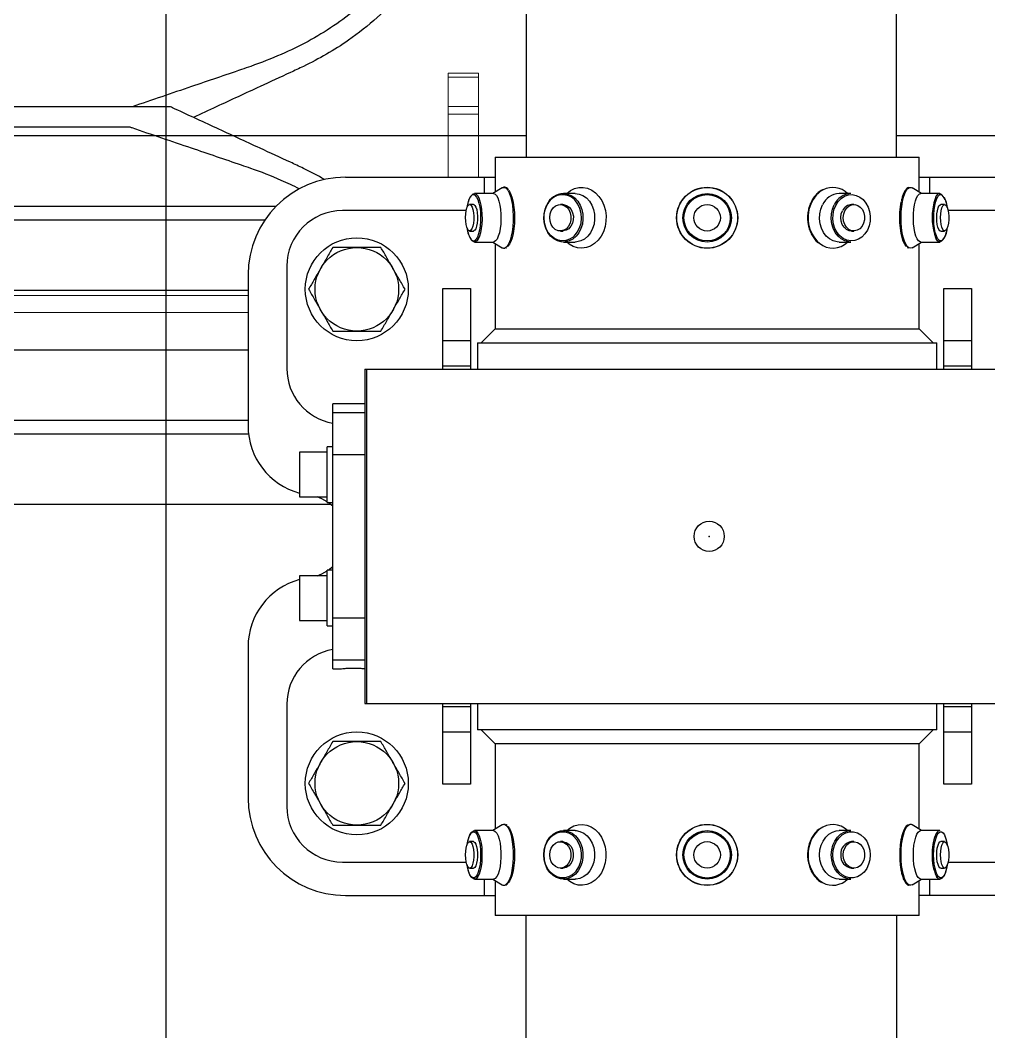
# Model space of a CAD drawing. Header units: feet. Extents: x -21 to 5170, y -254 to 1413.
# Drawn here: x 484.84 to 500.77, y 68.92 to 85.56 of the extents above; entities that cross this region are included whole.
import ezdxf
from ezdxf.lldxf.tags import DXFTag

# ---------------------------------------------------------------- set-up
doc = ezdxf.new("R2010")
doc.units = ezdxf.units.FT
doc.header["$MEASUREMENT"] = 0
for name, color, linetype in [('DC FEEEDERS', 1, 'Continuous'), ('E-ARRY-TABL', 9, 'Continuous'), ('PV-AG-DC1', 142, 'DC1'), ('WIRE MANAGEMENT', 4, 'Continuous')]:
    doc.layers.add(name, color=color, linetype=linetype)
doc.layers.add('G-NPLT', color=67, linetype='Continuous', plot=False)
doc.styles.add('NEI-A', font='arial.ttf')
tags = doc.linetypes.add('DC1', pattern='A,0.176989,-0.035266,["DC1",NEI-A,S=0.1,R=0,X=0,Y=-0.05],-0.314734,0.176989', length=0.703978).pattern_tags.tags
tags[6] = DXFTag(74, 10)

msp = doc.modelspace()

# ---------------------------------------------------------------- linework, layer by layer
at = {"layer": 'DC FEEEDERS'}
for points in [[(455.88117, 83.65906), (493.16231, 83.65906)], [(499.25065, 83.65906), (733.16231, 83.65906)], [(455.88117, 82.49906), (489.05095, 82.49906)], [(455.88117, 82.27712), (488.86811, 82.27712)], [(455.88117, 81.11712), (488.58895, 81.11712)], [(455.88117, 80.13972), (488.58895, 80.13972)], [(455.88117, 78.97972), (488.58895, 78.97972)], [(455.88117, 78.75778), (488.59628, 78.75778)], [(455.88117, 77.59778), (489.94141, 77.59778)]]:
    msp.add_lwpolyline(points, dxfattribs=at)
at = {"layer": 'E-ARRY-TABL'}
for p, q in [((493.16231, 101.61622), (493.16231, 83.3041)), ((499.25065, 83.3041), (499.25065, 101.61622)), ((492.65074, 83.3041), (492.65074, 82.72979)), ((492.65074, 83.3041), (499.62716, 83.3041)), ((499.62716, 82.72979), (499.62716, 83.3041)), ((490.19114, 82.97565), (492.65074, 82.97565)), ((492.47999, 82.70727), (492.47999, 82.97565)), ((499.62716, 82.97565), (502.08676, 82.97565)), ((499.79791, 82.97565), (499.79791, 82.70727)), ((492.62463, 82.70727), (492.31348, 82.70727)), ((492.7675, 82.79999), (492.61328, 82.70727)), ((493.96698, 82.70727), (493.77468, 82.70727)), ((498.50322, 82.70727), (498.31092, 82.70727)), ((499.66462, 82.70727), (499.5104, 82.79999)), ((499.96442, 82.70727), (499.65327, 82.70727)), ((492.19067, 82.4766), (492.19681, 82.51205)), ((492.2962, 82.52588), (492.23327, 82.52588)), ((493.764, 82.52588), (493.72511, 82.52588)), ((497.85285, 82.57567), (497.84863, 82.56652)), ((498.55279, 82.52588), (498.5139, 82.52588)), ((500.04463, 82.52588), (499.9817, 82.52588)), ((500.08723, 82.4766), (500.08109, 82.51205)), ((492.17681, 82.42633), (490.14216, 82.42633)), ((502.13574, 82.42633), (500.10109, 82.42633)), ((492.23327, 82.09102), (492.2962, 82.09102)), ((493.72511, 82.09102), (493.764, 82.09102)), ((498.5139, 82.09102), (498.55279, 82.09102)), ((499.9817, 82.09102), (500.04463, 82.09102)), ((492.31348, 81.90963), (492.62463, 81.90963)), ((492.61328, 81.90963), (492.7675, 81.81691)), ((492.65074, 81.88711), (492.65074, 80.48195)), ((493.77468, 81.90963), (493.96698, 81.90963)), ((498.31092, 81.90963), (498.50322, 81.90963)), ((499.5104, 81.81691), (499.66462, 81.90963)), ((499.62716, 80.48195), (499.62716, 81.88711)), ((499.65327, 81.90963), (499.96442, 81.90963)), ((489.22662, 81.51079), (489.22662, 79.83243)), ((488.58895, 81.37345), (488.58895, 78.88713)), ((491.79013, 79.81704), (491.79013, 81.14476)), ((491.79013, 81.14476), (492.2479, 81.14476)), ((492.2479, 81.14476), (492.2479, 79.81704)), ((500.03, 79.81704), (500.03, 81.14476)), ((500.03, 81.14476), (500.48777, 81.14476)), ((500.48777, 81.14476), (500.48777, 79.81704)), ((492.65074, 80.48195), (492.42186, 80.25306)), ((492.65074, 80.48195), (499.62716, 80.48195)), ((499.85604, 80.25306), (499.62716, 80.48195)), ((492.2479, 80.28443), (491.79013, 80.28443)), ((492.36235, 80.25306), (492.36235, 79.81704)), ((492.36235, 80.25306), (499.91555, 80.25306)), ((499.91555, 79.81704), (499.91555, 80.25306)), ((500.48777, 80.28443), (500.03, 80.28443)), ((491.79013, 79.87225), (492.2479, 79.87225)), ((500.03, 79.87225), (500.48777, 79.87225)), ((490.50838, 79.81704), (490.50838, 74.3238)), ((490.50838, 79.81704), (501.76952, 79.81704)), ((490.54214, 74.3238), (490.54214, 79.81704)), ((490.50838, 79.2494), (489.98194, 79.2494)), ((489.98194, 74.89143), (489.98194, 79.2494)), ((489.98194, 79.10875), (490.50838, 79.10875)), ((489.98194, 78.54386), (489.89039, 78.54386)), ((489.89039, 77.62832), (489.89039, 78.54386)), ((489.89039, 78.45231), (489.43262, 78.45231)), ((489.43262, 78.45231), (489.43262, 77.71987)), ((490.50838, 78.41173), (489.98194, 78.41173)), ((489.43262, 77.71987), (489.89039, 77.71987)), ((489.89039, 77.62832), (489.98194, 77.62832)), ((489.89039, 76.42096), (489.43262, 76.42096)), ((489.43262, 76.42096), (489.43262, 75.68852)), ((489.98194, 76.51251), (489.89039, 76.51251)), ((489.89039, 75.59697), (489.89039, 76.51251)), ((489.43262, 75.68852), (489.89039, 75.68852)), ((489.98194, 75.7291), (490.50838, 75.7291)), ((489.89039, 75.59697), (489.98194, 75.59697)), ((488.58895, 75.2537), (488.58895, 72.76738)), ((490.50838, 75.03208), (489.98194, 75.03208)), ((489.98194, 74.89143), (490.09639, 74.89143)), ((489.22662, 74.3084), (489.22662, 72.63005)), ((490.50838, 74.3238), (501.76952, 74.3238)), ((491.79013, 72.99607), (491.79013, 74.3238)), ((492.2479, 74.26858), (491.79013, 74.26858)), ((492.2479, 74.3238), (492.2479, 72.99607)), ((492.36235, 74.3238), (492.36235, 73.88777)), ((499.91555, 73.88777), (499.91555, 74.3238)), ((500.03, 72.99607), (500.03, 74.3238)), ((500.48777, 74.26858), (500.03, 74.26858)), ((500.48777, 74.3238), (500.48777, 72.99607)), ((491.79013, 73.8564), (492.2479, 73.8564)), ((499.91555, 73.88777), (492.36235, 73.88777)), ((492.42186, 73.88777), (492.65074, 73.65888)), ((499.62716, 73.65888), (499.85604, 73.88777)), ((500.03, 73.8564), (500.48777, 73.8564)), ((492.65074, 73.65888), (492.65074, 72.25372)), ((499.62716, 73.65888), (492.65074, 73.65888)), ((499.62716, 72.25372), (499.62716, 73.65888)), ((492.2479, 72.99607), (491.79013, 72.99607)), ((500.48777, 72.99607), (500.03, 72.99607)), ((492.62463, 72.2312), (492.31348, 72.2312)), ((492.7675, 72.32392), (492.61328, 72.2312)), ((493.96698, 72.2312), (493.77468, 72.2312)), ((498.50322, 72.2312), (498.31092, 72.2312)), ((499.66462, 72.2312), (499.5104, 72.32392)), ((499.96442, 72.2312), (499.65327, 72.2312)), ((492.2962, 72.04981), (492.23327, 72.04981)), ((493.764, 72.04981), (493.72511, 72.04981)), ((498.55279, 72.04981), (498.5139, 72.04981)), ((500.04463, 72.04981), (499.9817, 72.04981)), ((490.14216, 71.71451), (492.17681, 71.71451)), ((500.10109, 71.71451), (502.13574, 71.71451)), ((492.23327, 71.61495), (492.2962, 71.61495)), ((493.72511, 71.61495), (493.764, 71.61495)), ((498.5139, 71.61495), (498.55279, 71.61495)), ((499.9817, 71.61495), (500.04463, 71.61495)), ((492.31348, 71.43356), (492.62463, 71.43356)), ((492.47999, 71.16518), (492.47999, 71.43356)), ((492.61328, 71.43356), (492.7675, 71.34084)), ((492.65074, 71.41104), (492.65074, 70.83673)), ((493.77468, 71.43356), (493.96698, 71.43356)), ((498.31092, 71.43356), (498.50322, 71.43356)), ((499.5104, 71.34084), (499.66462, 71.43356)), ((499.62716, 70.83673), (499.62716, 71.41104)), ((499.65327, 71.43356), (499.96442, 71.43356)), ((499.79791, 71.43356), (499.79791, 71.16518)), ((490.19114, 71.16518), (492.65074, 71.16518)), ((502.08676, 71.16518), (499.62716, 71.16518)), ((499.62716, 70.83673), (492.65074, 70.83673)), ((493.16231, 56.42221), (493.16231, 70.83673)), ((499.25065, 70.83673), (499.25065, 56.42221))]:
    msp.add_line(p, q, dxfattribs=at)
for points in [[(492.19681, 82.51205), (492.21206, 82.57447), (492.23099, 82.62526), (492.25277, 82.66221), (492.27645, 82.6837), (492.30099, 82.68878), (492.32293, 82.67914)], [(492.2514, 82.65298), (492.26567, 82.67604), (492.28951, 82.69966), (492.31434, 82.70726), (492.33913, 82.69853), (492.36287, 82.67384), (492.38459, 82.63419), (492.40339, 82.5812), (492.41852, 82.51704), (492.42934, 82.44435), (492.43543, 82.36609), (492.43651, 82.28547), (492.43257, 82.20579), (492.42374, 82.13032), (492.41041, 82.06213), (492.3931, 82.00404), (492.37253, 81.9584), (492.34955, 81.9271), (492.32509, 81.91141), (492.30015, 81.91197), (492.27576, 81.92876), (492.26571, 81.94081)], [(492.32293, 82.67914), (492.32532, 82.67725), (492.34838, 82.64959), (492.36916, 82.60703), (492.38675, 82.55142), (492.40038, 82.48518), (492.40946, 82.41123), (492.41359, 82.33278), (492.41258, 82.25327), (492.4065, 82.17617), (492.39559, 82.10485), (492.38033, 82.04243), (492.3614, 81.99164), (492.33962, 81.95469), (492.31952, 81.93536)], [(492.62463, 82.70727), (492.62549, 82.70726), (492.65028, 82.69853), (492.67402, 82.67384), (492.69574, 82.63419), (492.71454, 82.5812), (492.72967, 82.51704), (492.7405, 82.44435), (492.74658, 82.36609), (492.74767, 82.28547), (492.74372, 82.20579), (492.7349, 82.13032), (492.72156, 82.06213), (492.70425, 82.00404), (492.68369, 81.9584), (492.6607, 81.9271), (492.63624, 81.91141), (492.62463, 81.90963)], [(492.7675, 82.79999), (492.77894, 82.80544), (492.80663, 82.80715), (492.83397, 82.79283), (492.86009, 82.76294), (492.88413, 82.71845), (492.90533, 82.66078), (492.92301, 82.59178), (492.9366, 82.51368), (492.94566, 82.42898), (492.9499, 82.3404), (492.94918, 82.2508), (492.94354, 82.16306), (492.93314, 82.07998), (492.91832, 82.00425), (492.89957, 81.9383), (492.87748, 81.88424), (492.85276, 81.84382), (492.8262, 81.81833), (492.813, 81.81164)], [(492.87757, 82.75723), (492.88948, 82.73964), (492.91281, 82.69185), (492.93302, 82.63101), (492.94944, 82.55919), (492.9615, 82.47883), (492.96878, 82.39266), (492.97106, 82.30363), (492.96824, 82.21476), (492.96042, 82.12908), (492.94787, 82.04951), (492.93101, 81.97876), (492.91043, 81.91923), (492.88681, 81.87296), (492.86097, 81.84152), (492.84237, 81.82909)], [(493.77468, 82.70727), (493.77693, 82.70726), (493.84183, 82.69853), (493.90398, 82.67384), (493.96084, 82.63419), (494.01008, 82.5812), (494.04968, 82.51704), (494.07802, 82.44435), (494.09394, 82.36609), (494.09679, 82.28547), (494.08646, 82.20579), (494.06336, 82.13032), (494.02844, 82.06213), (493.98313, 82.00404), (493.92929, 81.9584), (493.86912, 81.9271), (493.80508, 81.91141), (493.77468, 81.90963)], [(493.82733, 82.70587), (493.82878, 82.70724), (493.89031, 82.75467), (493.9577, 82.78776), (494.02879, 82.80544), (494.10129, 82.80715), (494.17287, 82.79283), (494.24123, 82.76294), (494.30417, 82.71845), (494.35968, 82.66078), (494.40597, 82.59178), (494.44154, 82.51368), (494.46526, 82.42898), (494.47636, 82.3404), (494.47449, 82.2508), (494.45971, 82.16306), (494.43248, 82.07998), (494.3937, 82.00425), (494.3446, 81.9383), (494.28676, 81.88424), (494.22204, 81.84382), (494.15252, 81.81833), (494.08044, 81.80859), (494.00811, 81.81492), (493.93785, 81.83711), (493.87193, 81.87446), (493.82796, 81.91044)], [(493.96698, 82.70727), (493.96923, 82.70726), (494.03413, 82.69853), (494.09629, 82.67384), (494.15315, 82.63419), (494.20238, 82.5812), (494.24198, 82.51704), (494.27032, 82.44435), (494.28624, 82.36609), (494.2891, 82.28547), (494.27876, 82.20579), (494.25566, 82.13032), (494.22074, 82.06213), (494.17543, 82.00404), (494.12159, 81.9584), (494.06142, 81.9271), (493.99738, 81.91141), (493.96698, 81.90963)], [(498.2537, 82.51205), (498.29363, 82.57447), (498.34319, 82.62526), (498.40021, 82.66221), (498.4622, 82.6837), (498.52645, 82.68878), (498.59015, 82.67725), (498.65052, 82.64959), (498.70491, 82.60703), (498.75096, 82.55142), (498.78665, 82.48518), (498.81042, 82.41123), (498.82122, 82.33278), (498.8186, 82.25327), (498.80266, 82.17617), (498.7741, 82.10485), (498.73417, 82.04243), (498.68461, 81.99164), (498.62759, 81.95469), (498.5656, 81.9332), (498.50135, 81.92812), (498.43765, 81.93965), (498.37728, 81.96731), (498.32289, 82.00987), (498.27684, 82.06548), (498.24115, 82.13172), (498.21739, 82.20567), (498.20658, 82.28412), (498.2092, 82.36363), (498.22514, 82.44073), (498.2537, 82.51205)], [(499.35164, 82.57586), (499.3685, 82.64699), (499.389, 82.70724), (499.4125, 82.75467), (499.43824, 82.78776), (499.4654, 82.80544), (499.46656, 82.80584)], [(499.46656, 82.80584), (499.49309, 82.80715), (499.5104, 82.79999)], [(499.54914, 82.52177), (499.56454, 82.58523), (499.58357, 82.63737), (499.60546, 82.67604), (499.62931, 82.69966), (499.65327, 82.70727)], [(499.88231, 82.51205), (499.89757, 82.57447), (499.9165, 82.62526), (499.93828, 82.66221), (499.96195, 82.6837), (499.98649, 82.68878), (500.00456, 82.68184)], [(499.90235, 82.65298), (499.91661, 82.67604), (499.94046, 82.69966), (499.96528, 82.70726), (499.99007, 82.69853), (500.01219, 82.67609)], [(492.1765, 82.42475), (492.1883, 82.47), (492.20343, 82.50327), (492.22078, 82.5221), (492.23906, 82.52507), (492.2569, 82.51198), (492.273, 82.4838), (492.28614, 82.44261), (492.29537, 82.39147), (492.29999, 82.33418), (492.29966, 82.27497), (492.2944, 82.21825), (492.28462, 82.16822), (492.27102, 82.12859), (492.25462, 82.1023), (492.23665, 82.09129), (492.21842, 82.0964), (492.20129, 82.11723), (492.18653, 82.15224), (492.17524, 82.19884), (492.16825, 82.25356), (492.16609, 82.31236), (492.16891, 82.37087), (492.1765, 82.42475)], [(492.2962, 82.52588), (492.30199, 82.52507), (492.31984, 82.51198), (492.33593, 82.4838), (492.34907, 82.44261), (492.3583, 82.39147), (492.36292, 82.33418), (492.36259, 82.27497), (492.35733, 82.21825), (492.34755, 82.16822), (492.33395, 82.12859), (492.31756, 82.1023), (492.29958, 82.09129), (492.2962, 82.09102)], [(493.77468, 81.90963), (493.7398, 81.91197), (493.67594, 81.92876), (493.61613, 81.9611), (493.56281, 82.00766), (493.51816, 82.06654), (493.48402, 82.13532), (493.46177, 82.21118), (493.45233, 82.29103), (493.4561, 82.37159), (493.4729, 82.44957), (493.50206, 82.52177)], [(493.95003, 82.0051), (493.93471, 81.99164), (493.87769, 81.95469), (493.8157, 81.9332), (493.75145, 81.92812), (493.68775, 81.93965), (493.62738, 81.96731), (493.57299, 82.00987), (493.52694, 82.06548), (493.49125, 82.13172), (493.46748, 82.20567), (493.45668, 82.28412), (493.4593, 82.36363), (493.47524, 82.44073), (493.5038, 82.51205)], [(493.57648, 82.42475), (493.60737, 82.47), (493.647, 82.50327), (493.69242, 82.5221), (493.74027, 82.52507), (493.78699, 82.51198), (493.82912, 82.4838), (493.86353, 82.44261), (493.88768, 82.39147), (493.89978, 82.33418), (493.89891, 82.27497), (493.88516, 82.21825), (493.85954, 82.16822), (493.82394, 82.12859), (493.78102, 82.1023), (493.73395, 82.09129), (493.68622, 82.0964), (493.64138, 82.11723), (493.60275, 82.15224), (493.57319, 82.19884), (493.5549, 82.25356), (493.54923, 82.31236), (493.5566, 82.37087), (493.57648, 82.42475)], [(493.764, 82.52588), (493.77916, 82.52507), (493.82588, 82.51198), (493.86801, 82.4838), (493.90243, 82.44261), (493.92658, 82.39147), (493.93867, 82.33418), (493.93781, 82.27497), (493.92405, 82.21825), (493.89843, 82.16822), (493.86284, 82.12859), (493.81991, 82.1023), (493.77284, 82.09129), (493.764, 82.09102)], [(498.31092, 81.90963), (498.27604, 81.91197), (498.21218, 81.92876), (498.15237, 81.9611), (498.09905, 82.00766), (498.0544, 82.06654), (498.02026, 82.13532), (497.99801, 82.21118), (497.98858, 82.29103), (497.99234, 82.37159), (498.00914, 82.44957), (498.0383, 82.52177)], [(498.50322, 81.90963), (498.46834, 81.91197), (498.40449, 81.92876), (498.34467, 81.9611), (498.29135, 82.00766), (498.2467, 82.06654), (498.21256, 82.13532), (498.19031, 82.21118), (498.18088, 82.29103), (498.18464, 82.37159), (498.20145, 82.44957), (498.2306, 82.52177)], [(498.40417, 82.42475), (498.43506, 82.47), (498.47469, 82.50327), (498.52011, 82.5221), (498.56796, 82.52507), (498.61468, 82.51198), (498.65681, 82.4838), (498.69122, 82.44261), (498.71537, 82.39147), (498.72747, 82.33418), (498.7266, 82.27497), (498.71285, 82.21825), (498.68723, 82.16822), (498.65163, 82.12859), (498.60871, 82.1023), (498.56164, 82.09129), (498.51391, 82.0964), (498.46907, 82.11723), (498.43044, 82.15224), (498.40088, 82.19884), (498.38259, 82.25356), (498.37692, 82.31236), (498.38429, 82.37087), (498.40417, 82.42475)], [(499.42318, 81.83645), (499.41406, 81.84416), (499.38842, 81.87726), (499.36509, 81.92505), (499.34488, 81.98589), (499.32846, 82.05771), (499.3164, 82.13807), (499.30911, 82.22424), (499.30684, 82.31327), (499.30966, 82.40214), (499.31748, 82.48782), (499.33003, 82.56739)], [(499.45846, 81.81443), (499.4575, 81.81492), (499.43066, 81.83711), (499.40548, 81.87446), (499.38277, 81.92575), (499.36325, 81.98934), (499.34755, 82.06318), (499.33618, 82.14491), (499.32951, 82.2319), (499.32774, 82.32135), (499.33093, 82.41038), (499.33899, 82.49614), (499.35164, 82.57586)], [(499.65327, 81.90963), (499.63995, 81.91197), (499.61556, 81.92876), (499.59271, 81.9611), (499.57234, 82.00766), (499.55529, 82.06654), (499.54225, 82.13532), (499.53375, 82.21118), (499.53015, 82.29103), (499.53158, 82.37159), (499.538, 82.44957), (499.54914, 82.52177)], [(499.96505, 81.93163), (499.95258, 81.93965), (499.92952, 81.96731), (499.90874, 82.00987), (499.89115, 82.06548), (499.87752, 82.13172), (499.86844, 82.20567), (499.86431, 82.28412), (499.86532, 82.36363), (499.8714, 82.44073), (499.88231, 82.51205)], [(499.92493, 82.42475), (499.93673, 82.47), (499.95187, 82.50327), (499.96922, 82.5221), (499.9817, 82.52588)], [(499.98786, 82.42475), (499.99966, 82.47), (500.0148, 82.50327), (500.03215, 82.5221), (500.05042, 82.52507), (500.06827, 82.51198), (500.08436, 82.4838), (500.09751, 82.44261), (500.10673, 82.39147), (500.11135, 82.33418), (500.11102, 82.27497), (500.10577, 82.21825), (500.09598, 82.16822), (500.08239, 82.12859), (500.06599, 82.1023), (500.04801, 82.09129), (500.02978, 82.0964), (500.01265, 82.11723), (499.9979, 82.15224), (499.98661, 82.19884), (499.97962, 82.25356), (499.97745, 82.31236), (499.98027, 82.37087), (499.98786, 82.42475)], [(498.5139, 82.09102), (498.47502, 82.0964), (498.43018, 82.11723), (498.39154, 82.15224), (498.36198, 82.19884), (498.34369, 82.25356), (498.33802, 82.31236), (498.3454, 82.37087), (498.36527, 82.42475)], [(499.9817, 82.09102), (499.96685, 82.0964), (499.94972, 82.11723), (499.93496, 82.15224), (499.92367, 82.19884), (499.91669, 82.25356), (499.91452, 82.31236), (499.91734, 82.37087), (499.92493, 82.42475)], [(500.01219, 81.94081), (500.00049, 81.9271), (499.97603, 81.91141), (499.9511, 81.91197), (499.92671, 81.92876), (499.90386, 81.9611), (499.89919, 81.97008)], [(499.99827, 81.93159), (499.97691, 81.92812), (499.96505, 81.93163)], [(499.5104, 81.81691), (499.48513, 81.80859), (499.45846, 81.81443)], [(489.89039, 77.63837), (489.80102, 77.68974), (489.72742, 77.71987)], [(489.98194, 77.56391), (489.98139, 77.56444), (489.90478, 77.62832)], [(489.90478, 76.51251), (489.98139, 76.57639), (489.98194, 76.57693)], [(489.72742, 76.42096), (489.80102, 76.45109), (489.89039, 76.50246)], [(492.19067, 72.00053), (492.20104, 72.05612), (492.21749, 72.11526), (492.23739, 72.16203), (492.25985, 72.1944), (492.2839, 72.21095), (492.30849, 72.21095), (492.31485, 72.20822)], [(492.24227, 72.1579), (492.24829, 72.17084), (492.27068, 72.20637), (492.29482, 72.2266), (492.31972, 72.23069), (492.34437, 72.21847), (492.36775, 72.19044), (492.38891, 72.14776), (492.40699, 72.09216), (492.42123, 72.02593), (492.43107, 71.95177), (492.43609, 71.87273), (492.43609, 71.79203), (492.43107, 71.71299), (492.42123, 71.63883), (492.40699, 71.5726), (492.38891, 71.51701), (492.36775, 71.47432), (492.34437, 71.44629), (492.31972, 71.43408), (492.29482, 71.43816), (492.27068, 71.45839), (492.25774, 71.47668)], [(492.31485, 72.20822), (492.33255, 72.1944), (492.35501, 72.16203), (492.37491, 72.11526), (492.39136, 72.05612), (492.40366, 71.98721), (492.41126, 71.91152), (492.41383, 71.83238), (492.41126, 71.75324), (492.40366, 71.67756), (492.39136, 71.60864), (492.37491, 71.5495), (492.35501, 71.50273), (492.33255, 71.47036), (492.31152, 71.45497)], [(492.62463, 72.2312), (492.63087, 72.23069), (492.65552, 72.21847), (492.6789, 72.19044), (492.70007, 72.14776), (492.71814, 72.09216), (492.73239, 72.02593), (492.74222, 71.95177), (492.74724, 71.87273), (492.74724, 71.79203), (492.74222, 71.71299), (492.73239, 71.63883), (492.71814, 71.5726), (492.70007, 71.51701), (492.6789, 71.47432), (492.65552, 71.44629), (492.63087, 71.43408), (492.62463, 71.43356)], [(492.81273, 72.32929), (492.8301, 72.31979), (492.85644, 72.2921), (492.88083, 72.24962), (492.90249, 72.19374), (492.92071, 72.12624), (492.93491, 72.0493), (492.94465, 71.96539), (492.94959, 71.8772), (492.94959, 71.78757), (492.94465, 71.69938), (492.93491, 71.61546), (492.92071, 71.53852), (492.90249, 71.47102), (492.88083, 71.41514), (492.85644, 71.37267), (492.8301, 71.34497), (492.81532, 71.33647)], [(492.85808, 72.30177), (492.86241, 72.29801), (492.88815, 72.26574), (492.91162, 72.21871), (492.93202, 72.15853), (492.94866, 72.08723), (492.96096, 72.00726), (492.96852, 71.92134), (492.97107, 71.83238), (492.96852, 71.74343), (492.96096, 71.6575), (492.94866, 71.57753), (492.93202, 71.50624), (492.91162, 71.44605), (492.88815, 71.39902), (492.86795, 71.37223)], [(493.45203, 71.83238), (493.45863, 71.91266), (493.47818, 71.98966), (493.50986, 72.06021), (493.55238, 72.12144), (493.60401, 72.17084), (493.66262, 72.20637), (493.72582, 72.2266), (493.77468, 72.2312)], [(493.45605, 71.83238), (493.46278, 71.91152), (493.48267, 71.98721), (493.51486, 72.05612), (493.55794, 72.11526), (493.61002, 72.16203), (493.66884, 72.1944), (493.73181, 72.21095), (493.79619, 72.21095), (493.85916, 72.1944), (493.91798, 72.16203), (493.94365, 72.14155)], [(493.77468, 72.2312), (493.79102, 72.23069), (493.85555, 72.21847), (493.91677, 72.19044), (493.97217, 72.14776), (494.01949, 72.09216), (494.05679, 72.02593), (494.08253, 71.95177), (494.09567, 71.87273), (494.09567, 71.79203), (494.08253, 71.71299), (494.05679, 71.63883), (494.01949, 71.5726), (493.97217, 71.51701), (493.91677, 71.47432), (493.85555, 71.44629), (493.79102, 71.43408), (493.77468, 71.43356)], [(493.82882, 72.2312), (493.88106, 72.27263), (493.94773, 72.30786), (494.01843, 72.32781), (494.09087, 72.33183), (494.16272, 72.31979), (494.23169, 72.2921), (494.29554, 72.24962), (494.35223, 72.19374), (494.39994, 72.12624), (494.43713, 72.0493), (494.46261, 71.96539), (494.47556, 71.8772), (494.47556, 71.78757), (494.46261, 71.69938), (494.43713, 71.61546), (494.39994, 71.53852), (494.35223, 71.47102), (494.29554, 71.41514), (494.23169, 71.37267), (494.16272, 71.34497), (494.09087, 71.33294), (494.01843, 71.33696), (493.94773, 71.3569), (493.88106, 71.39213), (493.82882, 71.43356)], [(493.96698, 72.2312), (493.98332, 72.23069), (494.04785, 72.21847), (494.10907, 72.19044), (494.16448, 72.14776), (494.21179, 72.09216), (494.24909, 72.02593), (494.27483, 71.95177), (494.28798, 71.87273), (494.28798, 71.79203), (494.27483, 71.71299), (494.24909, 71.63883), (494.21179, 71.5726), (494.16448, 71.51701), (494.10907, 71.47432), (494.04785, 71.44629), (493.98332, 71.43408), (493.96698, 71.43356)], [(497.98827, 71.83238), (497.99487, 71.91266), (498.01442, 71.98966), (498.0461, 72.06021), (498.08862, 72.12144), (498.14025, 72.17084), (498.19886, 72.20637), (498.26206, 72.2266), (498.31092, 72.2312)], [(498.18057, 71.83238), (498.18718, 71.91266), (498.20672, 71.98966), (498.2384, 72.06021), (498.28093, 72.12144), (498.33255, 72.17084), (498.39116, 72.20637), (498.45436, 72.2266), (498.50322, 72.2312)], [(498.20595, 71.83238), (498.21268, 71.91152), (498.23257, 71.98721), (498.26476, 72.05612), (498.30784, 72.11526), (498.35992, 72.16203), (498.41874, 72.1944), (498.48171, 72.21095), (498.54609, 72.21095), (498.60906, 72.1944), (498.66788, 72.16203), (498.71996, 72.11526), (498.76304, 72.05612), (498.79523, 71.98721), (498.81512, 71.91152), (498.82185, 71.83238), (498.81512, 71.75324), (498.79523, 71.67756), (498.76304, 71.60864), (498.71996, 71.5495), (498.66788, 71.50273), (498.60906, 71.47036), (498.54609, 71.45382), (498.48171, 71.45382), (498.41874, 71.47036), (498.35992, 71.50273), (498.30784, 71.5495), (498.26476, 71.60864), (498.23257, 71.67756), (498.21268, 71.75324), (498.20595, 71.83238)], [(499.32769, 71.83238), (499.33017, 71.92165), (499.33754, 72.00805), (499.34955, 72.0888), (499.36583, 72.16132), (499.38585, 72.22326), (499.40897, 72.27263), (499.43444, 72.30786), (499.45942, 72.32688)], [(499.53003, 71.83238), (499.53255, 71.91266), (499.54002, 71.98966), (499.55212, 72.06021), (499.56836, 72.12144), (499.58808, 72.17084), (499.61047, 72.20637), (499.63461, 72.2266), (499.65327, 72.2312)], [(499.86407, 71.83238), (499.86664, 71.91152), (499.87424, 71.98721), (499.88654, 72.05612), (499.90299, 72.11526), (499.92289, 72.16203), (499.94535, 72.1944), (499.96941, 72.21095), (499.994, 72.21095), (500.01805, 72.1944), (500.04051, 72.16203), (500.06041, 72.11526), (500.07686, 72.05612), (500.08723, 72.00053)], [(492.16608, 71.83238), (492.16857, 71.89104), (492.17586, 71.94536), (492.18741, 71.99129), (492.20236, 72.02544), (492.2196, 72.04527), (492.23785, 72.04931), (492.25577, 72.03726), (492.27201, 72.01002), (492.28539, 71.9696), (492.29489, 71.91901), (492.29983, 71.86199), (492.29983, 71.80277), (492.29489, 71.74576), (492.28539, 71.69516), (492.27201, 71.65475), (492.25577, 71.6275), (492.23785, 71.61546), (492.2196, 71.6195), (492.20236, 71.63933), (492.18741, 71.67347), (492.17586, 71.71941), (492.16857, 71.77372), (492.16608, 71.83238)], [(492.2962, 72.04981), (492.30078, 72.04931), (492.3187, 72.03726), (492.33495, 72.01002), (492.34832, 71.9696), (492.35783, 71.91901), (492.36276, 71.86199), (492.36276, 71.80277), (492.35783, 71.74576), (492.34832, 71.69516), (492.33495, 71.65475), (492.3187, 71.6275), (492.30078, 71.61546), (492.2962, 71.61495)], [(493.5492, 71.83238), (493.55572, 71.89104), (493.57481, 71.94536), (493.60504, 71.99129), (493.64418, 72.02544), (493.68932, 72.04527), (493.73711, 72.04931), (493.78401, 72.03726), (493.82655, 72.01002), (493.86156, 71.9696), (493.88645, 71.91901), (493.89937, 71.86199), (493.89937, 71.80277), (493.88645, 71.74576), (493.86156, 71.69516), (493.82655, 71.65475), (493.78401, 71.6275), (493.73711, 71.61546), (493.68932, 71.6195), (493.64418, 71.63933), (493.60504, 71.67347), (493.57481, 71.71941), (493.55572, 71.77372), (493.5492, 71.83238)], [(493.764, 72.04981), (493.776, 72.04931), (493.82291, 72.03726), (493.86544, 72.01002), (493.90045, 71.9696), (493.92534, 71.91901), (493.93827, 71.86199), (493.93827, 71.80277), (493.92534, 71.74576), (493.90045, 71.69516), (493.86544, 71.65475), (493.82291, 71.6275), (493.776, 71.61546), (493.764, 71.61495)], [(498.37689, 71.83238), (498.38341, 71.89104), (498.4025, 71.94536), (498.43273, 71.99129), (498.47187, 72.02544), (498.51701, 72.04527), (498.5648, 72.04931), (498.6117, 72.03726), (498.65424, 72.01002), (498.68925, 71.9696), (498.71414, 71.91901), (498.72706, 71.86199), (498.72706, 71.80277), (498.71414, 71.74576), (498.68925, 71.69516), (498.65424, 71.65475), (498.6117, 71.6275), (498.5648, 71.61546), (498.51701, 71.6195), (498.47187, 71.63933), (498.43273, 71.67347), (498.4025, 71.71941), (498.38341, 71.77372), (498.37689, 71.83238)], [(499.91451, 71.83238), (499.917, 71.89104), (499.92429, 71.94536), (499.93584, 71.99129), (499.95079, 72.02544), (499.96803, 72.04527), (499.9817, 72.04981)], [(499.97744, 71.83238), (499.97993, 71.89104), (499.98722, 71.94536), (499.99877, 71.99129), (500.01372, 72.02544), (500.03096, 72.04527), (500.04922, 72.04931), (500.06713, 72.03726), (500.08338, 72.01002), (500.09675, 71.9696), (500.10626, 71.91901), (500.1112, 71.86199), (500.1112, 71.80277), (500.10626, 71.74576), (500.09675, 71.69516), (500.08338, 71.65475), (500.06713, 71.6275), (500.04922, 71.61546), (500.03096, 71.6195), (500.01372, 71.63933), (499.99877, 71.67347), (499.98722, 71.71941), (499.97993, 71.77372), (499.97744, 71.83238)], [(493.77468, 71.43356), (493.72582, 71.43816), (493.66262, 71.45839), (493.60401, 71.49393), (493.55238, 71.54332), (493.50986, 71.60455), (493.47818, 71.67511), (493.45863, 71.7521), (493.45203, 71.83238)], [(493.98362, 71.56554), (493.97006, 71.5495), (493.91798, 71.50273), (493.85916, 71.47036), (493.79619, 71.45382), (493.73181, 71.45382), (493.66884, 71.47036), (493.61002, 71.50273), (493.55794, 71.5495), (493.51486, 71.60864), (493.48267, 71.67756), (493.46278, 71.75324), (493.45605, 71.83238)], [(498.31092, 71.43356), (498.26206, 71.43816), (498.19886, 71.45839), (498.14025, 71.49393), (498.08862, 71.54332), (498.0461, 71.60455), (498.01442, 71.67511), (497.99487, 71.7521), (497.98827, 71.83238)], [(498.50322, 71.43356), (498.45436, 71.43816), (498.39116, 71.45839), (498.33255, 71.49393), (498.28093, 71.54332), (498.2384, 71.60455), (498.20672, 71.67511), (498.18718, 71.7521), (498.18057, 71.83238)], [(499.46836, 71.33444), (499.46144, 71.33696), (499.43444, 71.3569), (499.40897, 71.39213), (499.38585, 71.44151), (499.36583, 71.50345), (499.34955, 71.57596), (499.33754, 71.65671), (499.33017, 71.74311), (499.32769, 71.83238)], [(499.65327, 71.43356), (499.63461, 71.43816), (499.61047, 71.45839), (499.58808, 71.49393), (499.56836, 71.54332), (499.55212, 71.60455), (499.54002, 71.67511), (499.53255, 71.7521), (499.53003, 71.83238)], [(500.08723, 71.66423), (500.07686, 71.60864), (500.06041, 71.5495), (500.04051, 71.50273), (500.01805, 71.47036), (499.994, 71.45382), (499.96941, 71.45382), (499.94535, 71.47036), (499.92289, 71.50273), (499.90299, 71.5495), (499.88654, 71.60864), (499.87424, 71.67756), (499.86664, 71.75324), (499.86407, 71.83238)], [(499.9817, 71.61495), (499.96803, 71.6195), (499.95079, 71.63933), (499.93584, 71.67347), (499.92429, 71.71941), (499.917, 71.77372), (499.91451, 71.83238)], [(492.31152, 71.45497), (492.30849, 71.45382), (492.2839, 71.45382), (492.25985, 71.47036), (492.23739, 71.50273), (492.21749, 71.5495), (492.20104, 71.60864), (492.19067, 71.66423)], [(500.01219, 71.46474), (499.99531, 71.44629), (499.97066, 71.43408), (499.94576, 71.43816), (499.92162, 71.45839), (499.90869, 71.47668)], [(499.5104, 71.34084), (499.48911, 71.33294), (499.46836, 71.33444)]]:
    msp.add_lwpolyline(points, dxfattribs=at)
for centre, radius in [((496.13895, 82.30845), 0.50228), ((496.13895, 82.30845), 0.49995), ((496.13895, 82.30845), 0.39882), ((496.13895, 82.30845), 0.38065), ((496.13895, 82.30845), 0.21743), ((490.37768, 81.13312), 0.84687), ((490.37768, 81.13312), 0.68666), ((496.17271, 77.07042), 0.24808), ((490.37768, 73.00771), 0.84687), ((490.37768, 73.00771), 0.68666), ((496.13895, 71.83238), 0.50228), ((496.13895, 71.83238), 0.49995), ((496.13895, 71.83238), 0.39882), ((496.13895, 71.83238), 0.38065), ((496.13895, 71.83238), 0.21743)]:
    msp.add_circle(centre, radius, dxfattribs=at)
for centre, radius, start, end in [((490.19114, 81.37345), 1.6022, 90, 180), ((493.78811, 82.39445), 0.31311, 92.459233, 156.006711), ((493.76102, 82.40944), 0.27694, 43.937742, 158.251556), ((498.25675, 82.38511), 0.43713, 119.024684, 154.127419), ((498.32435, 82.39445), 0.31311, 92.459233, 156.006711), ((498.20555, 82.45908), 0.34772, 45.541298, 117.561576), ((498.51666, 82.39445), 0.31311, 92.459233, 156.006711), ((499.7559, 82.46242), 0.33163, 2.451754, 41.426739), ((493.63999, 82.30885), 0.43404, 315.587006, 42.41285), ((498.36785, 82.31101), 0.56972, 152.297959, 227.814657), ((498.52105, 82.35559), 0.17044, 92.404132, 156.061813), ((500.84526, 82.314), 1.00664, 168.088663, 199.977193), ((500.31727, 82.44765), 0.46295, 153.670988, 170.787353), ((490.14216, 81.51079), 0.91554, 90, 180), ((492.54145, 82.15839), 0.35125, 182.952219, 218.27503), ((492.59209, 82.17763), 0.40315, 185.314046, 216.024386), ((499.79995, 82.13944), 0.28728, 313.656645, 0.17129), ((499.68595, 82.1776), 0.40301, 323.960686, 354.688296), ((492.29605, 81.97174), 0.0433, 226.124752, 302.830861), ((498.20571, 82.15525), 0.34577, 230.39187, 314.737238), ((492.79569, 81.86118), 0.05248, 237.515952, 289.260913), ((490.14216, 79.83243), 0.91554, 180, 260), ((489.73337, 78.88713), 1.14443, 180, 254.763731), ((489.73337, 75.2537), 1.14443, 105.236269, 180), ((490.14216, 74.3084), 0.91554, 100, 180), ((490.19114, 72.76738), 1.6022, 180, 270), ((490.14216, 72.63005), 0.91554, 180, 270), ((492.79563, 72.28019), 0.05199, 70.800034, 122.748884), ((498.33225, 71.84875), 0.53179, 130.201534, 181.763951), ((498.20576, 71.98564), 0.3457, 45.263128, 128.833707), ((499.4823, 72.28043), 0.05178, 57.137737, 116.224278), ((499.99545, 72.12982), 0.10602, 107.018206, 164.644955), ((493.6385, 71.83099), 0.43539, 322.4344, 45.50344), ((498.5361, 71.85198), 0.19907, 96.403166, 185.649939), ((500.68805, 71.86392), 0.84746, 159.702583, 182.13268), ((498.31864, 71.81291), 0.51829, 177.84725, 237.274473), ((498.5361, 71.81278), 0.19907, 174.350061, 263.596834), ((500.57665, 71.7877), 0.73682, 176.523581, 204.968445), ((498.2062, 71.67741), 0.34417, 240.828339, 314.88678), ((492.79561, 71.38459), 0.052, 237.278793, 292.272427)]:
    msp.add_arc(centre, radius, start, end, dxfattribs=at)
for points, knots in [([(492.87388, 82.76743), (492.86751, 82.77564), (492.85337, 82.79385), (492.82755, 82.80858), (492.79709, 82.81248), (492.77175, 82.80489), (492.75867, 82.79279), (492.75397, 82.78844)], [0, 0, 0, 0, 0.19031097, 0.4221073, 0.64095853, 0.8711822, 1, 1, 1, 1]), ([(498.03607, 82.76802), (498.03329, 82.76681), (498.00864, 82.75614), (497.96653, 82.72332), (497.91238, 82.67004), (497.8757, 82.61826), (497.85792, 82.58511), (497.85285, 82.57567)], [0, 0, 0, 0, 0.03590637, 0.31881396, 0.60244083, 0.886734, 1, 1, 1, 1]), ([(499.45328, 82.8057), (499.44806, 82.80428), (499.43276, 82.80012), (499.41047, 82.77904), (499.38558, 82.74432), (499.36294, 82.69513), (499.34375, 82.63696), (499.33405, 82.59205), (499.32948, 82.57088)], [0, 0, 0, 0, 0.08699804, 0.25555858, 0.4411614, 0.63549063, 0.82820608, 1, 1, 1, 1]), ([(492.23829, 82.64376), (492.23412, 82.63611), (492.22263, 82.61505), (492.20851, 82.5714), (492.20006, 82.53288), (492.19626, 82.51554)], [0, 0, 0, 0, 0.23876609, 0.65734726, 1, 1, 1, 1]), ([(497.84863, 82.56652), (497.84384, 82.55653), (497.82731, 82.522), (497.80679, 82.45789), (497.79147, 82.37424), (497.78904, 82.2888), (497.79351, 82.22427), (497.80235, 82.19034), (497.80413, 82.18355)], [0, 0, 0, 0, 0.08740267, 0.30186801, 0.51657215, 0.73136182, 0.94621865, 1, 1, 1, 1]), ([(500.08164, 82.51554), (500.07933, 82.5265), (500.0726, 82.55853), (500.05948, 82.6037), (500.04663, 82.63051), (500.04063, 82.64303)], [0, 0, 0, 0, 0.21734287, 0.63480062, 1, 1, 1, 1]), ([(497.80413, 82.18355), (497.80867, 82.1629), (497.81927, 82.11471), (497.849, 82.04458), (497.89052, 81.97573), (497.93349, 81.92297), (497.96479, 81.89854), (497.97638, 81.8895)], [0, 0, 0, 0, 0.17284043, 0.40342677, 0.63402901, 0.86454724, 1, 1, 1, 1]), ([(489.98124, 81.81978), (489.94905, 81.76402), (489.88408, 81.65148), (489.81691, 81.53515), (489.78302, 81.47645)], [0, 0, 0, 0, 0.49545796, 1, 1, 1, 1]), ([(490.37768, 81.81978), (490.34558, 81.81978), (490.26275, 81.81978), (490.1295, 81.81978), (490.03085, 81.81978), (489.98124, 81.81978)], [0, 0, 0, 0, 0.23935703, 0.61757863, 1, 1, 1, 1]), ([(490.77413, 81.81978), (490.7456, 81.81978), (490.667, 81.81978), (490.53489, 81.81978), (490.43031, 81.81978), (490.37768, 81.81978)], [0, 0, 0, 0, 0.22054197, 0.60774305, 1, 1, 1, 1]), ([(490.97235, 81.47645), (490.96765, 81.48459), (490.93206, 81.54622), (490.86498, 81.66242), (490.80459, 81.76701), (490.77413, 81.81978)], [0, 0, 0, 0, 0.07010368, 0.53079148, 1, 1, 1, 1]), ([(492.82687, 81.81124), (492.82858, 81.81141), (492.83241, 81.8118), (492.83565, 81.81453), (492.83744, 81.81604)], [0, 0, 0, 0, 0.44619651, 1, 1, 1, 1]), ([(499.435, 81.81959), (499.43739, 81.81725), (499.44055, 81.81416), (499.44435, 81.81334), (499.44528, 81.81314)], [0, 0, 0, 0, 0.75491525, 1, 1, 1, 1]), ([(489.78302, 81.47645), (489.77832, 81.46831), (489.74274, 81.40668), (489.67566, 81.29049), (489.61527, 81.1859), (489.5848, 81.13312)], [0, 0, 0, 0, 0.07010368, 0.53079148, 1, 1, 1, 1]), ([(491.17057, 81.13312), (491.13837, 81.18888), (491.0734, 81.30142), (491.00623, 81.41776), (490.97235, 81.47645)], [0, 0, 0, 0, 0.49545796, 1, 1, 1, 1]), ([(489.5848, 81.13312), (489.617, 81.07737), (489.68197, 80.96483), (489.74914, 80.84849), (489.78302, 80.7898)], [0, 0, 0, 0, 0.49545796, 1, 1, 1, 1]), ([(490.97235, 80.7898), (490.97704, 80.79794), (491.01263, 80.85957), (491.07971, 80.97576), (491.1401, 81.08035), (491.17057, 81.13312)], [0, 0, 0, 0, 0.07010368, 0.53079148, 1, 1, 1, 1]), ([(489.78302, 80.7898), (489.78772, 80.78166), (489.8233, 80.72003), (489.89039, 80.60383), (489.95078, 80.49924), (489.98124, 80.44647)], [0, 0, 0, 0, 0.07010368, 0.53079148, 1, 1, 1, 1]), ([(490.77413, 80.44647), (490.80632, 80.50223), (490.87129, 80.61477), (490.93846, 80.7311), (490.97235, 80.7898)], [0, 0, 0, 0, 0.49545796, 1, 1, 1, 1]), ([(489.98124, 80.44647), (490.03034, 80.44647), (490.12899, 80.44647), (490.26223, 80.44647), (490.34558, 80.44647), (490.37768, 80.44647)], [0, 0, 0, 0, 0.37855597, 0.76064256, 1, 1, 1, 1]), ([(490.37768, 80.44647), (490.42959, 80.44647), (490.53417, 80.44647), (490.66631, 80.44647), (490.7456, 80.44647), (490.77413, 80.44647)], [0, 0, 0, 0, 0.38687002, 0.77945855, 1, 1, 1, 1]), ([(490.09639, 74.89143), (490.0989, 74.8917), (490.10393, 74.89225), (490.14314, 74.89603), (490.20102, 74.90026), (490.27342, 74.90332), (490.35175, 74.90378), (490.42583, 74.90153), (490.48118, 74.89807), (490.5017, 74.89624), (490.50838, 74.89565)], [0, 0, 0, 0, 0.13349724, 0.26697685, 0.40091475, 0.53516247, 0.66890859, 0.8021239, 0.93560731, 1, 1, 1, 1]), ([(489.98124, 73.69436), (489.94905, 73.6386), (489.88408, 73.52607), (489.81691, 73.40973), (489.78302, 73.35103)], [0, 0, 0, 0, 0.49545796, 1, 1, 1, 1]), ([(490.37768, 73.69436), (490.34558, 73.69436), (490.26275, 73.69436), (490.1295, 73.69436), (490.03085, 73.69436), (489.98124, 73.69436)], [0, 0, 0, 0, 0.23935703, 0.61757863, 1, 1, 1, 1]), ([(490.77413, 73.69436), (490.7456, 73.69436), (490.667, 73.69436), (490.53489, 73.69436), (490.43031, 73.69436), (490.37768, 73.69436)], [0, 0, 0, 0, 0.22054197, 0.60774305, 1, 1, 1, 1]), ([(490.97235, 73.35103), (490.96765, 73.35917), (490.93206, 73.4208), (490.86498, 73.537), (490.80459, 73.64159), (490.77413, 73.69436)], [0, 0, 0, 0, 0.07010368, 0.53079148, 1, 1, 1, 1]), ([(489.78302, 73.35103), (489.77832, 73.34289), (489.74274, 73.28127), (489.67566, 73.16507), (489.61527, 73.06048), (489.5848, 73.00771)], [0, 0, 0, 0, 0.07010368, 0.53079148, 1, 1, 1, 1]), ([(491.17057, 73.00771), (491.13837, 73.06346), (491.0734, 73.176), (491.00623, 73.29234), (490.97235, 73.35103)], [0, 0, 0, 0, 0.49545796, 1, 1, 1, 1]), ([(489.5848, 73.00771), (489.617, 72.95195), (489.68197, 72.83941), (489.74914, 72.72307), (489.78302, 72.66438)], [0, 0, 0, 0, 0.49545796, 1, 1, 1, 1]), ([(490.97235, 72.66438), (490.97704, 72.67252), (491.01263, 72.73415), (491.07971, 72.85034), (491.1401, 72.95493), (491.17057, 73.00771)], [0, 0, 0, 0, 0.07010368, 0.53079148, 1, 1, 1, 1]), ([(489.78302, 72.66438), (489.78772, 72.65624), (489.8233, 72.59461), (489.89039, 72.47841), (489.95078, 72.37382), (489.98124, 72.32105)], [0, 0, 0, 0, 0.07010368, 0.53079148, 1, 1, 1, 1]), ([(490.77413, 72.32105), (490.80632, 72.37681), (490.87129, 72.48935), (490.93846, 72.60568), (490.97235, 72.66438)], [0, 0, 0, 0, 0.49545796, 1, 1, 1, 1]), ([(489.98124, 72.32105), (490.03034, 72.32105), (490.12899, 72.32105), (490.26223, 72.32105), (490.34558, 72.32105), (490.37768, 72.32105)], [0, 0, 0, 0, 0.37855597, 0.76064256, 1, 1, 1, 1]), ([(490.37768, 72.32105), (490.42959, 72.32105), (490.53417, 72.32105), (490.66631, 72.32105), (490.7456, 72.32105), (490.77413, 72.32105)], [0, 0, 0, 0, 0.38687002, 0.77945855, 1, 1, 1, 1]), ([(492.848, 72.31864), (492.84737, 72.31928), (492.84109, 72.32575), (492.83336, 72.32768), (492.8264, 72.32942)], [0, 0, 0, 0, 0.09943918, 1, 1, 1, 1]), ([(497.98014, 72.25428), (497.97019, 72.2469), (497.94034, 72.22478), (497.89814, 72.17519), (497.85478, 72.10824), (497.82233, 72.03255), (497.80256, 71.9663), (497.79819, 71.92513), (497.79681, 71.91218)], [0, 0, 0, 0, 0.10072357, 0.30185009, 0.50341585, 0.70528592, 0.90733978, 1, 1, 1, 1]), ([(499.44424, 72.32614), (499.43863, 72.32362), (499.42301, 72.31659), (499.40089, 72.29119), (499.37667, 72.25121), (499.35505, 72.19742), (499.33681, 72.13314), (499.32247, 72.06048), (499.31238, 71.98151), (499.30683, 71.90452), (499.30621, 71.85433), (499.30595, 71.83238)], [0, 0, 0, 0, 0.06232637, 0.17374756, 0.29558064, 0.41951373, 0.54218422, 0.66393121, 0.78514755, 0.90607731, 1, 1, 1, 1]), ([(492.22891, 72.14962), (492.22303, 72.13483), (492.21075, 72.10393), (492.1972, 72.04934), (492.1912, 72.00839), (492.18858, 71.99058)], [0, 0, 0, 0, 0.34171809, 0.71367269, 1, 1, 1, 1]), ([(500.08874, 71.99402), (500.08788, 72.00114), (500.08417, 72.03179), (500.07321, 72.07926), (500.06031, 72.1253), (500.05051, 72.14532), (500.04762, 72.15121)], [0, 0, 0, 0, 0.11091394, 0.47762381, 0.84625567, 1, 1, 1, 1]), ([(497.79681, 71.91218), (497.7944, 71.89701), (497.79079, 71.87426), (497.79052, 71.85112), (497.79043, 71.8434)], [0, 0, 0, 0, 0.66657262, 1, 1, 1, 1]), ([(497.79043, 71.8434), (497.79026, 71.83973), (497.78997, 71.83355), (497.79027, 71.82738), (497.7904, 71.82489)], [0, 0, 0, 0, 0.59513367, 1, 1, 1, 1]), ([(497.7904, 71.82489), (497.7907, 71.81233), (497.79167, 71.77134), (497.80211, 71.7026), (497.82558, 71.62183), (497.86017, 71.54716), (497.90446, 71.48036), (497.95783, 71.42498), (498.00047, 71.39009), (498.02609, 71.37822), (498.02985, 71.37648)], [0, 0, 0, 0, 0.06672967, 0.21784265, 0.36913129, 0.52045393, 0.67177198, 0.82300672, 0.97403522, 1, 1, 1, 1]), ([(499.30595, 71.83238), (499.30607, 71.8176), (499.30643, 71.77463), (499.31048, 71.70417), (499.31945, 71.62414), (499.33266, 71.55002), (499.34974, 71.48384), (499.3704, 71.42746), (499.3944, 71.38176), (499.42082, 71.35145), (499.44182, 71.33519), (499.4537, 71.33385), (499.45534, 71.33367)], [0, 0, 0, 0, 0.0607798, 0.17663391, 0.29266556, 0.408884, 0.52544809, 0.64261395, 0.76081386, 0.88064504, 0.9835294, 1, 1, 1, 1]), ([(492.18852, 71.67571), (492.18958, 71.66692), (492.19347, 71.63459), (492.20446, 71.5848), (492.22152, 71.53061), (492.23493, 71.49712), (492.2438, 71.48557), (492.24455, 71.48459)], [0, 0, 0, 0, 0.10709689, 0.39380624, 0.68201828, 0.97302718, 1, 1, 1, 1]), ([(500.03236, 71.48406), (500.03745, 71.49237), (500.05018, 71.51314), (500.06637, 71.55987), (500.08025, 71.61296), (500.08588, 71.65143), (500.08812, 71.66673)], [0, 0, 0, 0, 0.2017141, 0.50433693, 0.80285745, 1, 1, 1, 1]), ([(492.82983, 71.33682), (492.83297, 71.33766), (492.8453, 71.34095), (492.85546, 71.35154), (492.86303, 71.35943)], [0, 0, 0, 0, 0.25480632, 1, 1, 1, 1])]:
    msp.add_open_spline(points, degree=3, knots=knots, dxfattribs=at)
msp.add_point((496.17271, 77.07042), dxfattribs=at)
at = {"layer": 'G-NPLT'}
msp.add_lwpolyline([(487.24383, 315.58045), (1135.42565, 315.58045), (1135.42565, -144.6313), (487.24383, -144.6313)], close=True, dxfattribs=at)
at = {"layer": 'PV-AG-DC1', "flags": 128}
for points in [[(487.31217, 84.13338), (455.88117, 84.13338)], [(486.63602, 83.80092), (455.88117, 83.80092)]]:
    msp.add_lwpolyline(points, dxfattribs=at)
at = {"layer": 'PV-AG-DC1'}
for points, knots in [([(493.16231, 93.91689), (493.06149, 92.9537), (492.92654, 91.97009), (492.62489, 90.35277), (492.49144, 89.73445), (492.1073, 88.4111), (491.84048, 87.71104), (491.26516, 86.72882), (491.02755, 86.39944), (490.5228, 85.86397), (490.26766, 85.64718), (489.72311, 85.27994), (489.43422, 85.12648), (488.97125, 84.92351), (488.80367, 84.85809), (488.63366, 84.79831), (488.58314, 84.78054), (488.5324, 84.76326), (488.48166, 84.74599), (488.20734, 84.65261), (487.93302, 84.55923), (487.65869, 84.46584), (487.33315, 84.35502), (487.0076, 84.2442), (486.68205, 84.13338)], [5.15457521, 5.15457521, 5.15457521, 5.15457521, 7.98993795, 7.98993795, 9.67658056, 9.67658056, 11.68586125, 11.68586125, 12.79963808, 12.79963808, 13.7036105, 13.7036105, 14.60758292, 14.60758292, 15.10582563, 15.10582563, 15.10582563, 15.25390059, 15.25390059, 15.25390059, 16.0544781, 16.0544781, 16.0544781, 17.00455102, 17.00455102, 17.00455102, 17.00455102]), ([(499.25065, 93.91689), (499.35146, 92.9537), (499.48641, 91.97009), (499.78807, 90.35277), (499.92152, 89.73445), (500.30566, 88.4111), (500.57247, 87.71104), (501.1478, 86.72882), (501.38541, 86.39944), (501.89015, 85.86397), (502.1453, 85.64718), (502.68985, 85.27994), (502.97873, 85.12648), (503.4417, 84.92351), (503.60929, 84.85809), (503.77929, 84.79831), (503.82982, 84.78054), (503.88056, 84.76326), (503.93129, 84.74599), (504.20562, 84.65261), (504.47994, 84.55923), (504.75426, 84.46584), (505.07981, 84.35502), (505.40535, 84.2442), (505.7309, 84.13338)], [5.15457521, 5.15457521, 5.15457521, 5.15457521, 7.98993795, 7.98993795, 9.67658056, 9.67658056, 11.68586125, 11.68586125, 12.79963808, 12.79963808, 13.7036105, 13.7036105, 14.60758292, 14.60758292, 15.10582563, 15.10582563, 15.10582563, 15.25390059, 15.25390059, 15.25390059, 16.0544781, 16.0544781, 16.0544781, 17.00455102, 17.00455102, 17.00455102, 17.00455102]), ([(493.16231, 91.44593), (493.13145, 91.26407), (493.09894, 91.08124), (492.95456, 90.30685), (492.8239, 89.69762), (492.4553, 88.40642), (492.20561, 87.72543), (491.65507, 86.71763), (491.41522, 86.35803), (490.87021, 85.73051), (490.56896, 85.45758), (490.00367, 85.06337), (489.75568, 84.92169), (489.50156, 84.79831), (489.42951, 84.76333), (489.35698, 84.72982), (489.28445, 84.69631), (489.11814, 84.61949), (488.95183, 84.54267), (488.78552, 84.46584), (488.54562, 84.35502), (488.30571, 84.2442), (488.06581, 84.13338), (487.9402, 84.07536), (487.8146, 84.01734), (487.68899, 83.95931)], [7.47877278, 7.47877278, 7.47877278, 7.47877278, 7.9877747, 7.9877747, 9.62277321, 9.62277321, 11.50333496, 11.50333496, 12.62233368, 12.62233368, 13.6409475, 13.6409475, 14.3830075, 14.3830075, 14.3830075, 14.59337778, 14.59337778, 14.59337778, 15.07571963, 15.07571963, 15.07571963, 15.77151121, 15.77151121, 15.77151121, 16.13580442, 16.13580442, 16.13580442, 16.13580442]), ([(489.8472, 82.9383), (489.73351, 83.00322), (489.61818, 83.0637), (489.50156, 83.12032), (489.42951, 83.1553), (489.35698, 83.18881), (489.28445, 83.22231), (489.11814, 83.29914), (488.95183, 83.37596), (488.78552, 83.45279), (488.54562, 83.56361), (488.30571, 83.67443), (488.06581, 83.78525), (487.8259, 83.89607), (487.586, 84.00689), (487.3461, 84.11771), (487.33479, 84.12293), (487.32348, 84.12816), (487.31217, 84.13338)], [14.04246119, 14.04246119, 14.04246119, 14.04246119, 14.3830075, 14.3830075, 14.3830075, 14.59337778, 14.59337778, 14.59337778, 15.07571963, 15.07571963, 15.07571963, 15.77151121, 15.77151121, 15.77151121, 16.46730279, 16.46730279, 16.46730279, 16.50009763, 16.50009763, 16.50009763, 16.50009763]), ([(489.43135, 82.78404), (489.33406, 82.83307), (489.23544, 82.87929), (488.97125, 82.99512), (488.80367, 83.06053), (488.63366, 83.12032), (488.58314, 83.13809), (488.5324, 83.15536), (488.48166, 83.17264), (488.20734, 83.26602), (487.93302, 83.3594), (487.65869, 83.45279), (487.33315, 83.56361), (487.0076, 83.67443), (486.68205, 83.78525), (486.66671, 83.79047), (486.65137, 83.79569), (486.63602, 83.80092)], [14.30565661, 14.30565661, 14.30565661, 14.30565661, 14.60758292, 14.60758292, 15.10582563, 15.10582563, 15.10582563, 15.25390059, 15.25390059, 15.25390059, 16.0544781, 16.0544781, 16.0544781, 17.00455102, 17.00455102, 17.00455102, 17.04933094, 17.04933094, 17.04933094, 17.04933094])]:
    msp.add_open_spline(points, degree=3, knots=knots, dxfattribs=at)
at = {"layer": 'WIRE MANAGEMENT', "color": 4, "linetype": 'Continuous', "lineweight": 18, "elevation": 0.11854, "flags": 128}
for points in [[(491.88117, 84.6839), (491.88117, 82.97565)], [(492.38117, 84.6839), (491.88117, 84.6839)], [(492.38117, 82.97565), (492.38117, 84.6839)], [(492.38117, 84.62281), (491.88117, 84.62281)], [(492.38117, 84.13931), (491.88117, 84.13931)], [(492.38117, 84.01124), (491.88117, 84.01124)], [(456.38117, 81.03034), (488.58895, 81.03034)], [(456.38117, 80.75227), (488.58895, 80.75227)]]:
    msp.add_lwpolyline(points, dxfattribs=at)

doc.saveas('drawing.dxf')
